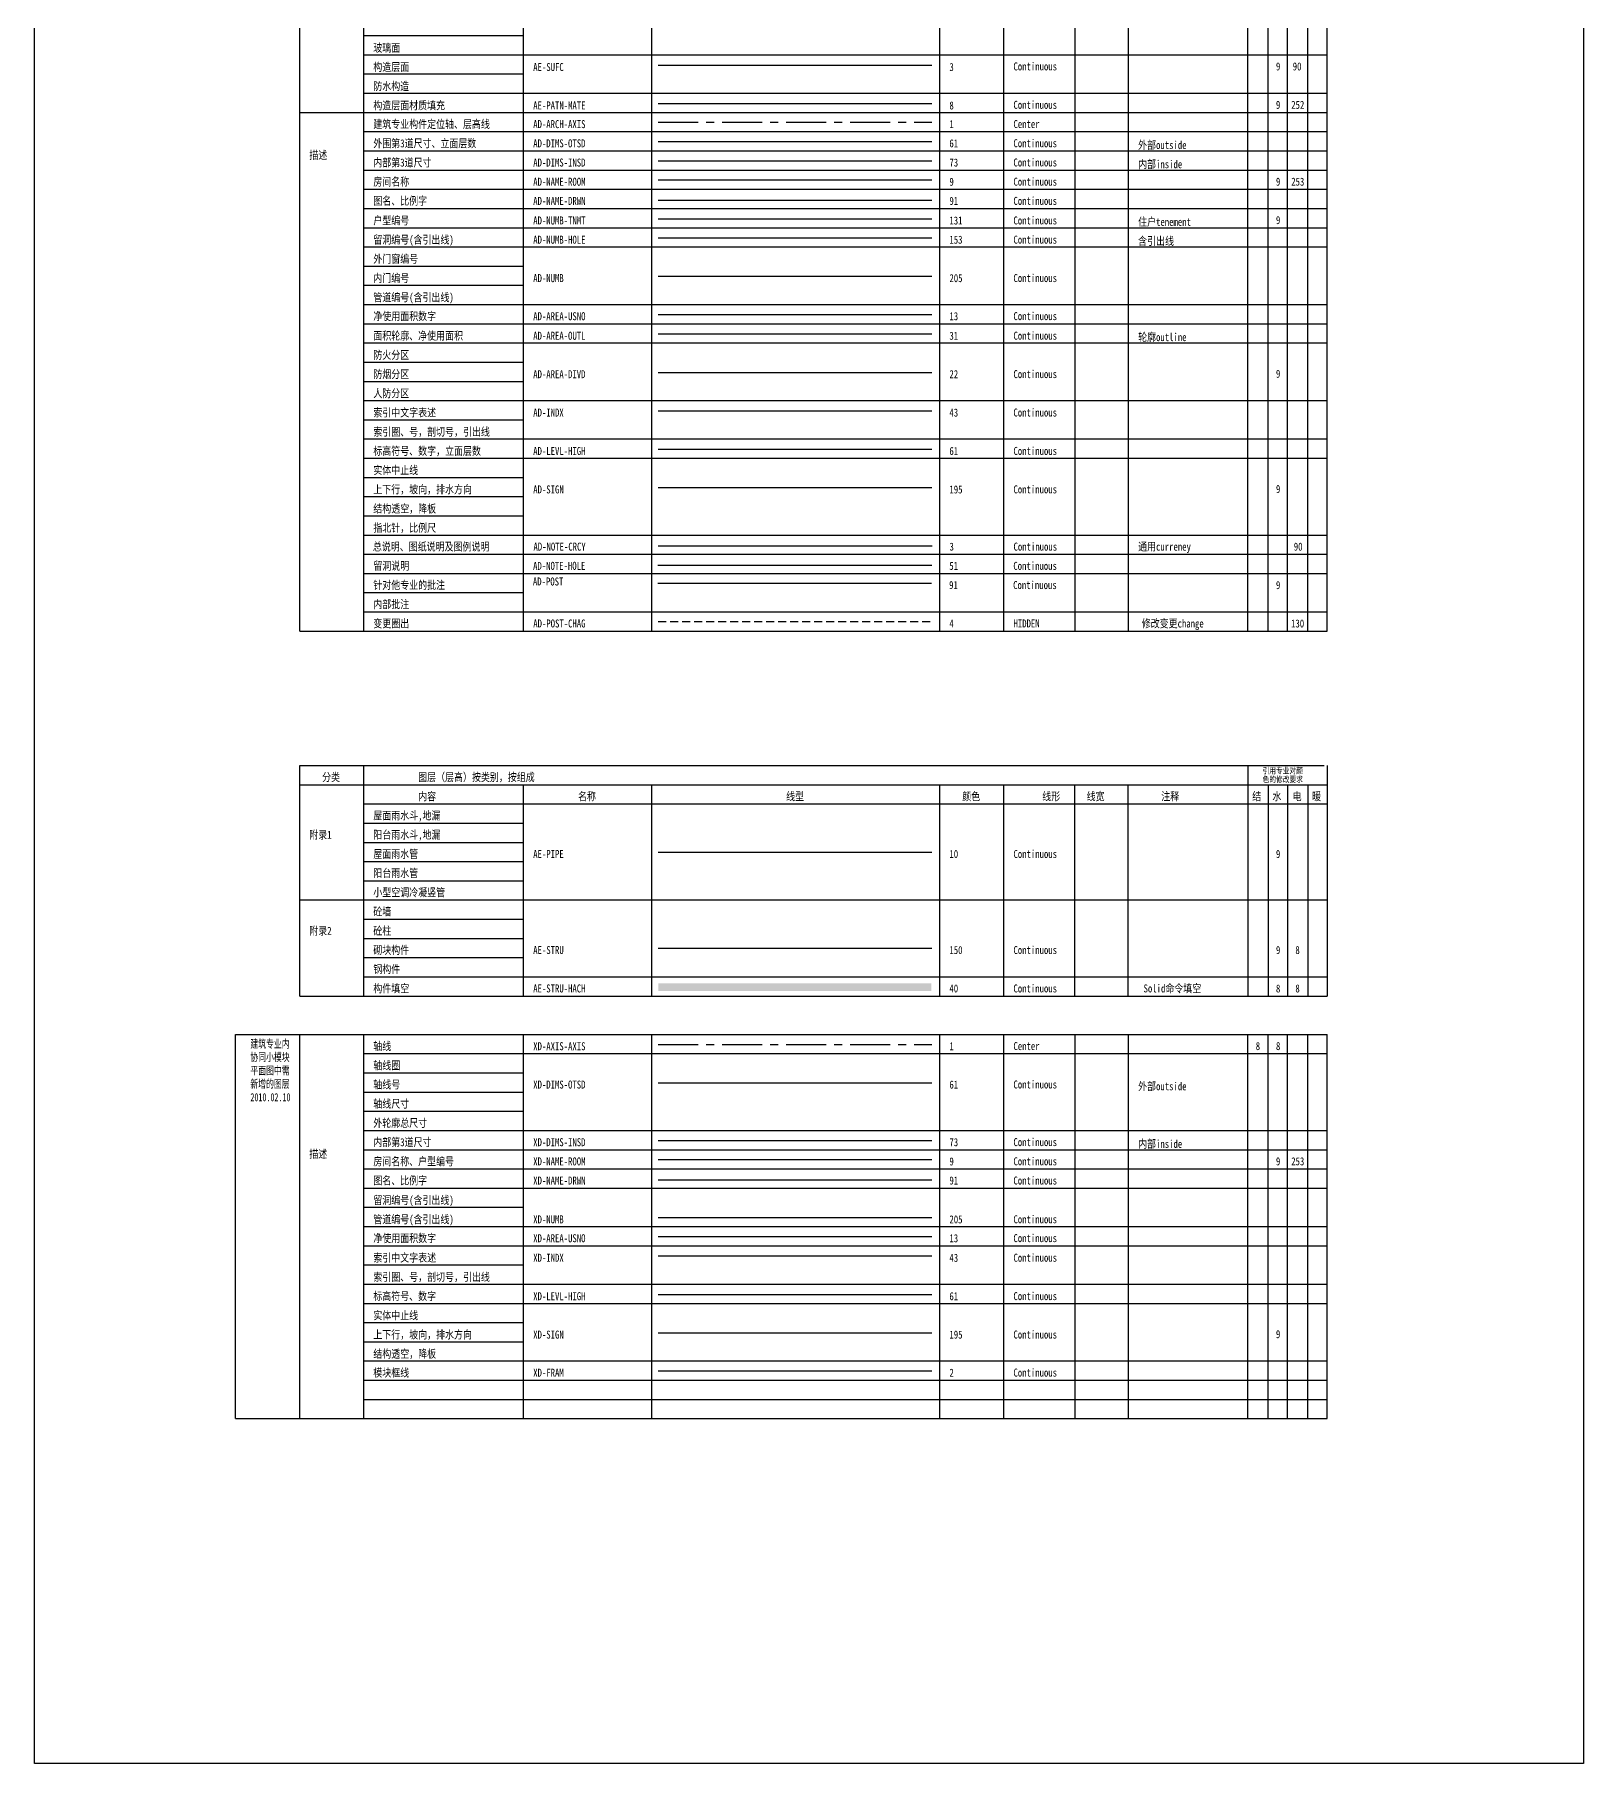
# Model space of a CAD drawing. Extents: x 517308145 to 518943416, y 3499250121 to 3500095483.
# Drawn here: x 517308145 to 517356522, y 3499250121 to 3499304122 of the extents above; entities that cross this region are included whole.
import ezdxf

# ---------------------------------------------------------------- set-up
doc = ezdxf.new("R2010")
doc.units = 0
doc.header["$LTSCALE"] = 1000
doc.header["$MEASUREMENT"] = 0
doc.linetypes.add('CENTER', pattern=[2, 1.25, -0.25, 0.25, -0.25])
doc.linetypes.add('HIDDEN', pattern=[0.375, 0.25, -0.125])
doc.layers.get('DEFPOINTS').update_dxf_attribs({"color": 8, "linetype": 'CONTINUOUS'})
for name, color, linetype in [('AD-ARCH-AXIS', 1, 'CENTER'), ('AD-AREA-DIVD', 22, 'CONTINUOUS'), ('AD-AREA-OUTL', 31, 'CONTINUOUS'), ('AD-AREA-USNO', 13, 'CONTINUOUS'), ('AD-DIMS-INSD', 73, 'CONTINUOUS'), ('AD-DIMS-OTSD', 61, 'CONTINUOUS'), ('AD-INDX', 43, 'CONTINUOUS'), ('AD-LEVL-HIGH', 61, 'CONTINUOUS'), ('AD-NAME-DRWN', 91, 'CONTINUOUS'), ('AD-NAME-ROOM', 9, 'CONTINUOUS'), ('AD-NOTE-CRCY', 3, 'CONTINUOUS'), ('AD-NOTE-HOLE', 51, 'CONTINUOUS'), ('AD-NUMB', 205, 'CONTINUOUS'), ('AD-NUMB-HOLE', 153, 'CONTINUOUS'), ('AD-NUMB-TNMT', 131, 'CONTINUOUS'), ('AD-POST', 91, 'CONTINUOUS'), ('AD-POST-CHAG', 4, 'HIDDEN'), ('AD-SIGN', 195, 'CONTINUOUS'), ('AE-FNSH', 11, 'CONTINUOUS'), ('AE-PATN-MATE', 8, 'CONTINUOUS'), ('AE-PIPE', 10, 'CONTINUOUS'), ('AE-STRU', 150, 'CONTINUOUS'), ('AE-STRU-HACH', 40, 'CONTINUOUS'), ('AE-SUFC', 3, 'CONTINUOUS'), ('XD-AREA-USNO', 13, 'CONTINUOUS'), ('XD-AXIS-AXIS', 1, 'CENTER'), ('XD-DIMS-INSD', 73, 'CONTINUOUS'), ('XD-DIMS-OTSD', 61, 'CONTINUOUS'), ('XD-INDX', 43, 'CONTINUOUS'), ('XD-LEVL-HIGH', 61, 'CONTINUOUS'), ('XD-NAME-DRWN', 91, 'CONTINUOUS'), ('XD-NAME-ROOM', 9, 'CONTINUOUS'), ('XD-NUMB', 205, 'CONTINUOUS'), ('XD-SIGN', 195, 'CONTINUOUS')]:
    doc.layers.add(name, color=color, linetype=linetype)
doc.layers.add('XD-FRAM', color=2, linetype='CONTINUOUS', plot=False)
doc.styles.add('TH-STYLE1', font='', dxfattribs={"width": 0.7})
doc.styles.get('TH-STYLE1').set_extended_font_data('STFangsong')

msp = doc.modelspace()

# ---------------------------------------------------------------- linework, layer by layer
at = {"layer": 'AD-ARCH-AXIS'}
msp.add_line((517327621, 3499301382), (517336173, 3499301382), dxfattribs=at)
at = {"layer": 'AD-AREA-DIVD'}
msp.add_line((517327621, 3499293572), (517336173, 3499293572), dxfattribs=at)
at = {"layer": 'AD-AREA-OUTL'}
msp.add_line((517327621, 3499294772), (517336173, 3499294772), dxfattribs=at)
at = {"layer": 'AD-AREA-USNO'}
msp.add_line((517327621, 3499295382), (517336173, 3499295382), dxfattribs=at)
at = {"layer": 'AD-DIMS-INSD'}
msp.add_line((517327621, 3499300182), (517336173, 3499300182), dxfattribs=at)
at = {"layer": 'AD-DIMS-OTSD'}
msp.add_line((517327621, 3499300782), (517336173, 3499300782), dxfattribs=at)
at = {"layer": 'AD-INDX'}
msp.add_line((517327621, 3499292372), (517336173, 3499292372), dxfattribs=at)
at = {"layer": 'AD-LEVL-HIGH'}
msp.add_line((517327621, 3499291172), (517336173, 3499291172), dxfattribs=at)
at = {"layer": 'AD-NAME-DRWN'}
msp.add_line((517327621, 3499298953), (517336173, 3499298953), dxfattribs=at)
at = {"layer": 'AD-NAME-ROOM'}
msp.add_line((517327621, 3499299582), (517336173, 3499299582), dxfattribs=at)
at = {"layer": 'AD-NOTE-CRCY'}
msp.add_line((517327623, 3499288153), (517336176, 3499288153), dxfattribs=at)
at = {"layer": 'AD-NOTE-HOLE'}
msp.add_line((517327616, 3499287553), (517336169, 3499287553), dxfattribs=at)
at = {"layer": 'AD-NUMB'}
msp.add_line((517327621, 3499296572), (517336173, 3499296572), dxfattribs=at)
at = {"layer": 'AD-NUMB-HOLE'}
msp.add_line((517327621, 3499297772), (517336173, 3499297772), dxfattribs=at)
at = {"layer": 'AD-NUMB-TNMT'}
msp.add_line((517327621, 3499298372), (517336173, 3499298372), dxfattribs=at)
at = {"layer": 'AD-POST'}
msp.add_line((517327611, 3499286985), (517336164, 3499286985), dxfattribs=at)
at = {"layer": 'AD-POST-CHAG'}
msp.add_line((517327621, 3499285785), (517336174, 3499285785), dxfattribs=at)
at = {"layer": 'AD-SIGN'}
msp.add_line((517327621, 3499289972), (517336173, 3499289972), dxfattribs=at)
at = {"layer": 'AE-PATN-MATE'}
msp.add_line((517327621, 3499301966), (517336173, 3499301966), dxfattribs=at)
at = {"layer": 'AE-PIPE'}
msp.add_line((517327621, 3499278585), (517336173, 3499278585), dxfattribs=at)
at = {"layer": 'AE-STRU'}
msp.add_line((517327621, 3499275585), (517336173, 3499275585), dxfattribs=at)
at = {"layer": 'AE-STRU-HACH'}
msp.add_solid([(517327631, 3499274491), (517327631, 3499274251), (517336159, 3499274491), (517336159, 3499274251)], dxfattribs=at)
at = {"layer": 'AE-SUFC'}
msp.add_line((517327621, 3499303166), (517336173, 3499303166), dxfattribs=at)
at = {"layer": 'DEFPOINTS'}
for p, q in [((517316426, 3499285491), (517316426, 3499334691)), ((517318426, 3499285491), (517318426, 3499334691)), ((517346040, 3499285491), (517346040, 3499334691)), ((517348516, 3499285491), (517348516, 3499334691)), ((517323420, 3499285491), (517323420, 3499334091)), ((517327420, 3499285491), (517327420, 3499334091)), ((517336420, 3499285491), (517336420, 3499334091)), ((517338420, 3499285491), (517338420, 3499334091)), ((517340646, 3499285491), (517340646, 3499334091)), ((517342314, 3499285491), (517342314, 3499334091)), ((517346672, 3499285491), (517346672, 3499334091)), ((517347278, 3499285491), (517347278, 3499334091)), ((517347910, 3499285491), (517347910, 3499334091)), ((517318426, 3499304091), (517323420, 3499304091)), ((517318426, 3499303491), (517348516, 3499303491)), ((517318426, 3499302891), (517323420, 3499302891)), ((517318426, 3499302291), (517348516, 3499302291)), ((517316426, 3499301691), (517348516, 3499301691)), ((517318426, 3499301091), (517348516, 3499301091)), ((517318426, 3499300491), (517348516, 3499300491)), ((517318426, 3499299891), (517348516, 3499299891)), ((517318426, 3499299291), (517348516, 3499299291)), ((517318426, 3499298691), (517348516, 3499298691)), ((517318426, 3499298091), (517348516, 3499298091)), ((517318426, 3499297491), (517348516, 3499297491)), ((517318426, 3499296891), (517323420, 3499296891)), ((517318426, 3499296291), (517323420, 3499296291)), ((517318426, 3499295691), (517348516, 3499295691)), ((517318426, 3499295091), (517348516, 3499295091)), ((517318426, 3499294491), (517348516, 3499294491)), ((517318426, 3499293891), (517323420, 3499293891)), ((517318426, 3499293291), (517323420, 3499293291)), ((517318426, 3499292691), (517348516, 3499292691)), ((517318426, 3499292091), (517323420, 3499292091)), ((517318426, 3499291491), (517348516, 3499291491)), ((517318426, 3499290891), (517348516, 3499290891)), ((517318426, 3499290291), (517323420, 3499290291)), ((517318426, 3499289691), (517323420, 3499289691)), ((517318426, 3499289091), (517323420, 3499289091)), ((517318426, 3499288491), (517348516, 3499288491)), ((517318426, 3499287891), (517348516, 3499287891)), ((517318426, 3499287291), (517348516, 3499287291)), ((517318426, 3499286691), (517323420, 3499286691)), ((517318426, 3499286091), (517348516, 3499286091)), ((517316426, 3499285491), (517348516, 3499285491)), ((517316426, 3499274091), (517316426, 3499281291)), ((517316426, 3499281291), (517348426, 3499281291)), ((517318426, 3499274091), (517318426, 3499281291)), ((517346040, 3499281291), (517346040, 3499274091)), ((517348516, 3499281291), (517348516, 3499274091)), ((517316426, 3499280691), (517348516, 3499280691)), ((517323420, 3499274091), (517323420, 3499280691)), ((517327420, 3499274091), (517327420, 3499280691)), ((517336420, 3499274091), (517336420, 3499280691)), ((517338420, 3499274091), (517338420, 3499280691)), ((517340641, 3499274091), (517340641, 3499280691)), ((517342306, 3499274091), (517342306, 3499280691)), ((517346672, 3499280691), (517346672, 3499274091)), ((517347278, 3499280691), (517347278, 3499274091)), ((517347910, 3499280691), (517347910, 3499274091)), ((517318426, 3499280091), (517348516, 3499280091)), ((517318426, 3499280091), (517348516, 3499280091)), ((517318426, 3499279491), (517323420, 3499279491)), ((517318426, 3499278891), (517323420, 3499278891)), ((517318426, 3499278291), (517323420, 3499278291)), ((517318426, 3499278291), (517323420, 3499278291)), ((517318426, 3499277691), (517323420, 3499277691)), ((517316426, 3499277091), (517348516, 3499277091)), ((517318426, 3499276491), (517323420, 3499276491)), ((517318426, 3499275891), (517323420, 3499275891)), ((517318426, 3499275291), (517323420, 3499275291)), ((517318426, 3499274691), (517348516, 3499274691)), ((517316426, 3499274091), (517348516, 3499274091)), ((517314426, 3499272891), (517348516, 3499272891)), ((517314426, 3499260891), (517314426, 3499272891)), ((517316426, 3499260891), (517316426, 3499272891)), ((517318426, 3499260891), (517318426, 3499272891)), ((517323420, 3499260891), (517323420, 3499272891)), ((517327420, 3499260891), (517327420, 3499272891)), ((517336420, 3499260891), (517336420, 3499272891)), ((517338420, 3499260891), (517338420, 3499272891)), ((517340646, 3499260891), (517340646, 3499272891)), ((517342314, 3499260891), (517342314, 3499272891)), ((517346040, 3499260891), (517346040, 3499272891)), ((517346672, 3499260891), (517346672, 3499272891)), ((517347278, 3499260891), (517347278, 3499272891)), ((517347910, 3499260891), (517347910, 3499272891)), ((517348516, 3499260891), (517348516, 3499272891)), ((517318426, 3499272291), (517348516, 3499272291)), ((517318426, 3499271691), (517323420, 3499271691)), ((517318426, 3499271091), (517323420, 3499271091)), ((517318426, 3499270491), (517323420, 3499270491)), ((517318426, 3499269891), (517348516, 3499269891)), ((517318426, 3499269291), (517348516, 3499269291)), ((517318426, 3499268691), (517348516, 3499268691)), ((517318426, 3499268091), (517348516, 3499268091)), ((517318426, 3499267491), (517323420, 3499267491)), ((517318426, 3499266891), (517348516, 3499266891)), ((517318426, 3499266291), (517348516, 3499266291)), ((517318426, 3499266291), (517348516, 3499266291)), ((517318426, 3499265691), (517323420, 3499265691)), ((517318426, 3499265091), (517348516, 3499265091)), ((517318426, 3499264491), (517348516, 3499264491)), ((517318426, 3499263891), (517323420, 3499263891)), ((517318426, 3499263291), (517323420, 3499263291)), ((517318426, 3499262691), (517348516, 3499262691)), ((517318426, 3499262091), (517348516, 3499262091)), ((517318426, 3499261491), (517348516, 3499261491)), ((517314426, 3499260891), (517348516, 3499260891)), ((517316426, 3499260891), (517348426, 3499260891))]:
    msp.add_line(p, q, dxfattribs=at)
msp.add_lwpolyline([(517308145, 3499358032), (517356522, 3499358032), (517356522, 3499250121), (517308145, 3499250121)], close=True, dxfattribs=at)
at = {"layer": 'XD-AREA-USNO'}
msp.add_line((517327621, 3499266582), (517336173, 3499266582), dxfattribs=at)
at = {"layer": 'XD-AXIS-AXIS'}
msp.add_line((517327621, 3499272580), (517336173, 3499272580), dxfattribs=at)
at = {"layer": 'XD-DIMS-INSD'}
msp.add_line((517327621, 3499269582), (517336173, 3499269582), dxfattribs=at)
at = {"layer": 'XD-DIMS-OTSD'}
msp.add_line((517327621, 3499271382), (517336173, 3499271382), dxfattribs=at)
at = {"layer": 'XD-FRAM'}
msp.add_line((517327621, 3499262382), (517336173, 3499262382), dxfattribs=at)
at = {"layer": 'XD-INDX'}
msp.add_line((517327621, 3499265972), (517336173, 3499265972), dxfattribs=at)
at = {"layer": 'XD-LEVL-HIGH'}
msp.add_line((517327621, 3499264772), (517336173, 3499264772), dxfattribs=at)
at = {"layer": 'XD-NAME-DRWN'}
msp.add_line((517327621, 3499268353), (517336173, 3499268353), dxfattribs=at)
at = {"layer": 'XD-NAME-ROOM'}
msp.add_line((517327621, 3499268982), (517336173, 3499268982), dxfattribs=at)
at = {"layer": 'XD-NUMB'}
msp.add_line((517327621, 3499267172), (517336173, 3499267172), dxfattribs=at)
at = {"layer": 'XD-SIGN'}
msp.add_line((517327621, 3499263572), (517336173, 3499263572), dxfattribs=at)

# ---------------------------------------------------------------- texts
at = {"layer": 'AD-ARCH-AXIS', "style": 'TH-STYLE1', "width": 0.8}
for s, p in [('建筑专业构件定位轴、层高线', (517318726, 3499301200)), ('AD-ARCH-AXIS', (517323720, 3499301200)), ('1', (517336720, 3499301200)), ('Center', (517338720, 3499301203))]:
    msp.add_text(s, height=250, dxfattribs=at).set_placement(p)
at = {"layer": 'AD-AREA-DIVD', "style": 'TH-STYLE1', "width": 0.8}
for s, p in [('防火分区', (517318726, 3499293990)), ('防烟分区', (517318726, 3499293390)), ('AD-AREA-DIVD', (517323720, 3499293390)), ('22', (517336720, 3499293390)), ('Continuous', (517338720, 3499293392)), ('人防分区', (517318726, 3499292790))]:
    msp.add_text(s, height=250, dxfattribs=at).set_placement(p)
at = {"layer": 'AD-AREA-OUTL', "style": 'TH-STYLE1', "width": 0.8}
for s, p in [('面积轮廓、净使用面积', (517318726, 3499294590)), ('AD-AREA-OUTL', (517323720, 3499294590)), ('31', (517336720, 3499294590)), ('Continuous', (517338720, 3499294592)), ('轮廓outline', (517342614, 3499294547))]:
    msp.add_text(s, height=250, dxfattribs=at).set_placement(p)
at = {"layer": 'AD-AREA-USNO', "style": 'TH-STYLE1', "width": 0.8}
for s, p in [('净使用面积数字', (517318726, 3499295200)), ('AD-AREA-USNO', (517323720, 3499295200)), ('13', (517336720, 3499295200)), ('Continuous', (517338720, 3499295203))]:
    msp.add_text(s, height=250, dxfattribs=at).set_placement(p)
at = {"layer": 'AD-DIMS-INSD', "style": 'TH-STYLE1', "width": 0.8}
for s, p in [('内部第3道尺寸', (517318726, 3499300000)), ('AD-DIMS-INSD', (517323720, 3499300000)), ('73', (517336720, 3499300000)), ('Continuous', (517338720, 3499300003)), ('内部inside', (517342614, 3499299947))]:
    msp.add_text(s, height=250, dxfattribs=at).set_placement(p)
at = {"layer": 'AD-DIMS-OTSD', "style": 'TH-STYLE1', "width": 0.8}
for s, p in [('外围第3道尺寸、立面层数', (517318726, 3499300600)), ('AD-DIMS-OTSD', (517323720, 3499300600)), ('61', (517336720, 3499300600)), ('Continuous', (517338720, 3499300603)), ('外部outside', (517342614, 3499300547))]:
    msp.add_text(s, height=250, dxfattribs=at).set_placement(p)
at = {"layer": 'AD-INDX', "style": 'TH-STYLE1', "width": 0.8}
for s, p in [('索引中文字表述', (517318726, 3499292190)), ('AD-INDX', (517323720, 3499292190)), ('43', (517336720, 3499292190)), ('Continuous', (517338720, 3499292192)), ('索引圈、号，剖切号，引出线', (517318726, 3499291590))]:
    msp.add_text(s, height=250, dxfattribs=at).set_placement(p)
at = {"layer": 'AD-LEVL-HIGH', "style": 'TH-STYLE1', "width": 0.8}
for s, p in [('标高符号、数字，立面层数', (517318726, 3499290990)), ('AD-LEVL-HIGH', (517323720, 3499290990)), ('61', (517336720, 3499290990)), ('Continuous', (517338720, 3499290992))]:
    msp.add_text(s, height=250, dxfattribs=at).set_placement(p)
at = {"layer": 'AD-NAME-DRWN', "style": 'TH-STYLE1', "width": 0.8}
for s, p in [('图名、比例字', (517318726, 3499298803)), ('AD-NAME-DRWN', (517323720, 3499298803)), ('91', (517336720, 3499298803)), ('Continuous', (517338720, 3499298803))]:
    msp.add_text(s, height=250, dxfattribs=at).set_placement(p)
at = {"layer": 'AD-NAME-ROOM', "style": 'TH-STYLE1', "width": 0.8}
for s, p in [('房间名称', (517318726, 3499299400)), ('AD-NAME-ROOM', (517323720, 3499299400)), ('9', (517336720, 3499299400)), ('Continuous', (517338720, 3499299403))]:
    msp.add_text(s, height=250, dxfattribs=at).set_placement(p)
at = {"layer": 'AD-NOTE-CRCY', "style": 'TH-STYLE1', "width": 0.8}
for s, p in [('总说明、图纸说明及图例说明', (517318712, 3499288003)), ('AD-NOTE-CRCY', (517323727, 3499288003)), ('3', (517336722, 3499288003)), ('Continuous', (517338722, 3499288003)), ('通用curreney', (517342614, 3499288003))]:
    msp.add_text(s, height=250, dxfattribs=at).set_placement(p)
at = {"layer": 'AD-NOTE-HOLE', "style": 'TH-STYLE1', "width": 0.8}
for s, p in [('留洞说明', (517318726, 3499287403)), ('AD-NOTE-HOLE', (517323716, 3499287403)), ('51', (517336716, 3499287403)), ('Continuous', (517338716, 3499287403))]:
    msp.add_text(s, height=250, dxfattribs=at).set_placement(p)
at = {"layer": 'AD-NUMB', "style": 'TH-STYLE1', "width": 0.8}
for s, p in [('外门窗编号', (517318726, 3499296990)), ('内门编号', (517318726, 3499296390)), ('AD-NUMB', (517323720, 3499296390)), ('205', (517336720, 3499296390)), ('Continuous', (517338720, 3499296392)), ('管道编号(含引出线)', (517318726, 3499295790))]:
    msp.add_text(s, height=250, dxfattribs=at).set_placement(p)
at = {"layer": 'AD-NUMB-HOLE', "style": 'TH-STYLE1', "width": 0.8}
for s, p in [('留洞编号(含引出线)', (517318726, 3499297590)), ('AD-NUMB-HOLE', (517323720, 3499297590)), ('153', (517336720, 3499297590)), ('Continuous', (517338720, 3499297592)), ('含引出线', (517342614, 3499297547))]:
    msp.add_text(s, height=250, dxfattribs=at).set_placement(p)
at = {"layer": 'AD-NUMB-TNMT', "style": 'TH-STYLE1', "width": 0.8}
for s, p in [('户型编号', (517318726, 3499298190)), ('AD-NUMB-TNMT', (517323720, 3499298190)), ('131', (517336720, 3499298190)), ('Continuous', (517338720, 3499298192)), ('住户tenement', (517342614, 3499298147))]:
    msp.add_text(s, height=250, dxfattribs=at).set_placement(p)
at = {"layer": 'AD-POST', "style": 'TH-STYLE1', "width": 0.8}
for s, p in [('针对他专业的批注', (517318726, 3499286803)), ('AD-POST', (517323710, 3499286914)), ('91', (517336710, 3499286803)), ('Continuous', (517338710, 3499286803)), ('内部批注', (517318726, 3499286203))]:
    msp.add_text(s, height=250, dxfattribs=at).set_placement(p)
at = {"layer": 'AD-POST-CHAG', "style": 'TH-STYLE1', "width": 0.8}
for s, p in [('变更圈出', (517318726, 3499285603)), ('修改变更change', (517342726, 3499285603)), ('AD-POST-CHAG', (517323721, 3499285603)), ('4', (517336721, 3499285603)), ('HIDDEN', (517338721, 3499285603))]:
    msp.add_text(s, height=250, dxfattribs=at).set_placement(p)
at = {"layer": 'AD-SIGN', "style": 'TH-STYLE1', "width": 0.8}
for s, p in [('实体中止线', (517318726, 3499290390)), ('上下行，坡向，排水方向', (517318726, 3499289790)), ('AD-SIGN', (517323720, 3499289790)), ('195', (517336720, 3499289790)), ('Continuous', (517338720, 3499289792)), ('结构透空，降板', (517318726, 3499289190)), ('指北针，比例尺', (517318726, 3499288590))]:
    msp.add_text(s, height=250, dxfattribs=at).set_placement(p)
at = {"layer": 'AE-FNSH', "style": 'TH-STYLE1', "width": 0.8}
msp.add_text('玻璃面', height=250, dxfattribs=at).set_placement((517318726, 3499303581))
at = {"layer": 'AE-PATN-MATE', "style": 'TH-STYLE1', "width": 0.8}
for s, p in [('构造层面材质填充', (517318726, 3499301784)), ('AE-PATN-MATE', (517323720, 3499301784)), ('8', (517336720, 3499301784)), ('Continuous', (517338720, 3499301803))]:
    msp.add_text(s, height=250, dxfattribs=at).set_placement(p)
at = {"layer": 'AE-PIPE', "style": 'TH-STYLE1', "width": 0.8}
for s, p in [('屋面雨水斗,地漏', (517318726, 3499279603)), ('阳台雨水斗,地漏', (517318726, 3499279003)), ('屋面雨水管', (517318726, 3499278403)), ('AE-PIPE', (517323720, 3499278403)), ('10', (517336720, 3499278403)), ('Continuous', (517338720, 3499278403)), ('阳台雨水管', (517318726, 3499277803)), ('小型空调冷凝竖管', (517318726, 3499277203))]:
    msp.add_text(s, height=250, dxfattribs=at).set_placement(p)
at = {"layer": 'AE-STRU', "style": 'TH-STYLE1', "width": 0.8}
for s, p in [('砼墙', (517318726, 3499276603)), ('砼柱', (517318726, 3499276003)), ('砌块构件', (517318726, 3499275403)), ('AE-STRU', (517323720, 3499275403)), ('150', (517336720, 3499275403)), ('Continuous', (517338720, 3499275403)), ('钢构件', (517318726, 3499274803))]:
    msp.add_text(s, height=250, dxfattribs=at).set_placement(p)
at = {"layer": 'AE-STRU-HACH', "style": 'TH-STYLE1', "width": 0.8}
for s, p in [('构件填空', (517318726, 3499274203)), ('AE-STRU-HACH', (517323720, 3499274203)), ('40', (517336720, 3499274203)), ('Continuous', (517338720, 3499274203)), ('Solid命令填空', (517342784, 3499274203))]:
    msp.add_text(s, height=250, dxfattribs=at).set_placement(p)
at = {"layer": 'AE-SUFC', "style": 'TH-STYLE1', "width": 0.8}
for s, p in [('构造层面', (517318726, 3499302984)), ('AE-SUFC', (517323720, 3499302984)), ('3', (517336720, 3499302984)), ('Continuous', (517338720, 3499303003)), ('防水构造', (517318726, 3499302384))]:
    msp.add_text(s, height=250, dxfattribs=at).set_placement(p)
at = {"layer": 'DEFPOINTS', "style": 'TH-STYLE1', "width": 0.8}
for s, height, p in [('9', 250, (517346919, 3499303003)), ('90', 250, (517347443, 3499303003)), ('9', 250, (517346919, 3499301803)), ('252', 250, (517347396, 3499301803)), ('描述', 250, (517316726, 3499300233)), ('9', 250, (517346919, 3499299403)), ('253', 250, (517347396, 3499299403)), ('9', 250, (517346919, 3499298203)), ('9', 250, (517346919, 3499293403)), ('9', 250, (517346919, 3499289803)), ('90', 250, (517347476, 3499288003)), ('9', 250, (517346919, 3499286803)), ('130', 250, (517347391, 3499285603)), ('分类', 250, (517317126, 3499280803)), ('图层（层高）按类别，按组成', 250, (517320126, 3499280803)), ('引用专业对颜', 187.5, (517346501, 3499281037)), ('内容', 250, (517320126, 3499280203)), ('名称', 250, (517325120, 3499280203)), ('线型', 250, (517331620, 3499280203)), ('颜色', 250, (517337120, 3499280203)), ('线形', 250, (517339620, 3499280203)), ('线宽', 250, (517341006, 3499280203)), ('注释', 250, (517343335, 3499280203)), ('结', 250, (517346177, 3499280203)), ('色的修改要求', 187.5, (517346501, 3499280766)), ('水', 250, (517346809, 3499280203)), ('电', 250, (517347440, 3499280203)), ('暖', 250, (517348047, 3499280203)), ('附录1', 250, (517316726, 3499279003)), ('9', 250, (517346919, 3499278403)), ('附录2', 250, (517316726, 3499276003)), ('9', 250, (517346919, 3499275403)), ('8', 250, (517347526, 3499275403)), ('8', 250, (517346919, 3499274203)), ('8', 250, (517347526, 3499274203)), ('8', 250, (517346288, 3499272403)), ('8', 250, (517346919, 3499272403)), ('描述', 250, (517316726, 3499269033)), ('9', 250, (517346919, 3499268803)), ('253', 250, (517347396, 3499268803)), ('9', 250, (517346919, 3499263403))]:
    msp.add_text(s, height=height, dxfattribs=at).set_placement(p)
at = {"layer": 'DEFPOINTS', "insert": (517314886, 3499272722), "char_height": 250, "width": 1399.68, "attachment_point": 1, "style": 'TH-STYLE1'}
msp.add_mtext('建筑专业内协同小模块平面图中需新增的图层2010.02.10', dxfattribs=at)
at = {"layer": 'XD-AREA-USNO', "style": 'TH-STYLE1', "width": 0.8}
for s, p in [('净使用面积数字', (517318726, 3499266400)), ('XD-AREA-USNO', (517323720, 3499266400)), ('13', (517336720, 3499266400)), ('Continuous', (517338720, 3499266403))]:
    msp.add_text(s, height=250, dxfattribs=at).set_placement(p)
at = {"layer": 'XD-AXIS-AXIS', "style": 'TH-STYLE1', "width": 0.8}
for s, p in [('轴线', (517318726, 3499272398)), ('XD-AXIS-AXIS', (517323720, 3499272398)), ('1', (517336720, 3499272398)), ('Center', (517338720, 3499272403))]:
    msp.add_text(s, height=250, dxfattribs=at).set_placement(p)
at = {"layer": 'XD-DIMS-INSD', "style": 'TH-STYLE1', "width": 0.8}
for s, p in [('内部第3道尺寸', (517318726, 3499269400)), ('XD-DIMS-INSD', (517323720, 3499269400)), ('73', (517336720, 3499269400)), ('Continuous', (517338720, 3499269403)), ('内部inside', (517342614, 3499269347))]:
    msp.add_text(s, height=250, dxfattribs=at).set_placement(p)
at = {"layer": 'XD-DIMS-OTSD', "style": 'TH-STYLE1', "width": 0.8}
for s, p in [('轴线圈', (517318726, 3499271798)), ('轴线号', (517318726, 3499271200)), ('XD-DIMS-OTSD', (517323720, 3499271200)), ('61', (517336720, 3499271200)), ('Continuous', (517338720, 3499271203)), ('外部outside', (517342614, 3499271147)), ('轴线尺寸', (517318726, 3499270600)), ('外轮廓总尺寸', (517318726, 3499270000))]:
    msp.add_text(s, height=250, dxfattribs=at).set_placement(p)
at = {"layer": 'XD-FRAM', "style": 'TH-STYLE1', "width": 0.8}
for s, p in [('模块框线', (517318726, 3499262200)), ('XD-FRAM', (517323720, 3499262200)), ('2', (517336720, 3499262200)), ('Continuous', (517338720, 3499262203))]:
    msp.add_text(s, height=250, dxfattribs=at).set_placement(p)
at = {"layer": 'XD-INDX', "style": 'TH-STYLE1', "width": 0.8}
for s, p in [('索引中文字表述', (517318726, 3499265790)), ('XD-INDX', (517323720, 3499265790)), ('43', (517336720, 3499265790)), ('Continuous', (517338720, 3499265792)), ('索引圈、号，剖切号，引出线', (517318726, 3499265190))]:
    msp.add_text(s, height=250, dxfattribs=at).set_placement(p)
at = {"layer": 'XD-LEVL-HIGH', "style": 'TH-STYLE1', "width": 0.8}
for s, p in [('标高符号、数字', (517318726, 3499264590)), ('XD-LEVL-HIGH', (517323720, 3499264590)), ('61', (517336720, 3499264590)), ('Continuous', (517338720, 3499264592))]:
    msp.add_text(s, height=250, dxfattribs=at).set_placement(p)
at = {"layer": 'XD-NAME-DRWN', "style": 'TH-STYLE1', "width": 0.8}
for s, p in [('图名、比例字', (517318726, 3499268203)), ('XD-NAME-DRWN', (517323720, 3499268203)), ('91', (517336720, 3499268203)), ('Continuous', (517338720, 3499268203))]:
    msp.add_text(s, height=250, dxfattribs=at).set_placement(p)
at = {"layer": 'XD-NAME-ROOM', "style": 'TH-STYLE1', "width": 0.8}
for s, p in [('房间名称、户型编号', (517318726, 3499268800)), ('XD-NAME-ROOM', (517323720, 3499268800)), ('9', (517336720, 3499268800)), ('Continuous', (517338720, 3499268803))]:
    msp.add_text(s, height=250, dxfattribs=at).set_placement(p)
at = {"layer": 'XD-NUMB', "style": 'TH-STYLE1', "width": 0.8}
for s, p in [('留洞编号(含引出线)', (517318726, 3499267590)), ('管道编号(含引出线)', (517318726, 3499266990)), ('XD-NUMB', (517323720, 3499266990)), ('205', (517336720, 3499266990)), ('Continuous', (517338720, 3499266992))]:
    msp.add_text(s, height=250, dxfattribs=at).set_placement(p)
at = {"layer": 'XD-SIGN', "style": 'TH-STYLE1', "width": 0.8}
for s, p in [('实体中止线', (517318726, 3499263990)), ('上下行，坡向，排水方向', (517318726, 3499263390)), ('XD-SIGN', (517323720, 3499263390)), ('195', (517336720, 3499263390)), ('Continuous', (517338720, 3499263392)), ('结构透空，降板', (517318726, 3499262790))]:
    msp.add_text(s, height=250, dxfattribs=at).set_placement(p)

doc.saveas('drawing.dxf')
